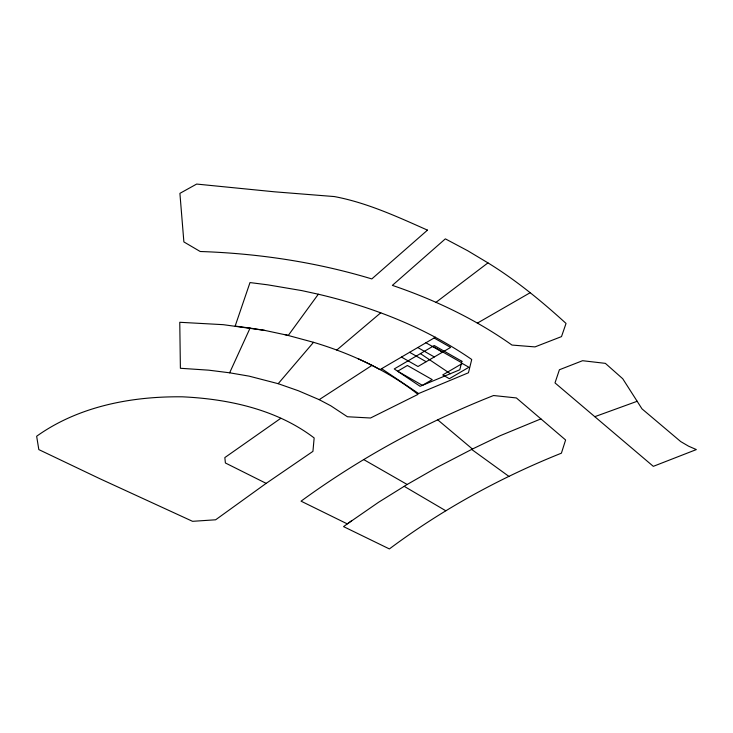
<?xml version="1.0" encoding="UTF-8"?>
<svg xmlns="http://www.w3.org/2000/svg" width="733" height="733" viewBox="0 0 733 733"><rect width="100%" height="100%" fill="white"/><g stroke="black" fill="none" stroke-linecap="round" stroke-linejoin="round"><path stroke-width="1.1" d="M264.586 330.363L223.263 324.673L179.768 322.282L180.391 368.278L208.777 370.174L229.64 372.804L250.072 328.091L264.586 330.363L288.271 335.43L318.324 294.217C372.712 306.925 425.607 327.614 471.731 359.491L468.442 372.767L418.625 393.539L381.618 368.69M229.64 372.804L249.147 376.148L278.183 383.689L313.532 342.311C336.511 349.183 358.968 358.089 380.015 369.615L435.466 337.189M336.759 350.062L380.775 312.78M435.961 302.353L487.958 262.881C516.105 280.18 541.669 301.226 566.041 323.436L561.505 336.603L534.998 346.901L511.973 345.06C475.479 319.176 434.651 299.76 392.366 285.375L445.352 238.857L467.755 250.768L487.958 262.881M351.666 520.714L343.557 526.615L389.379 548.935C442.109 509.536 500.318 477.586 561.405 453.177L565.61 439.983L516.371 397.937L493.538 395.527C425.314 422.474 360.315 457.905 301.052 501.161L347.295 523.884L378.668 502.206L407.154 484.476L436.914 467.443L472.419 449.027L437.638 419.762M266.161 483.368L312.936 451.363L314.155 437.949C276.79 409.435 228.577 398.972 182.398 396.819C131.711 396.205 78.532 406.284 36.65 436.245L38.822 449.595L99.752 478.667L192.55 521.319L215.639 519.789L266.161 483.368L225.398 462.981L224.839 457.575L280.812 418.286M278.183 383.689L298.386 390.762L319.185 399.659L372.007 365.373M477.348 323.134L530.197 292.696M540.908 418.891L500.144 435.714L471.631 449.402L508.949 476.413M594.811 416.674L637.16 401.29L641.989 408.858L680.71 441.578L688.534 446.159L696.35 449.576L653.314 466.344L555 382.91L559.407 369.753L582.561 360.709L605.357 363.357L622.738 378.741L637.16 401.29M250.072 328.091L235.156 326.075L249.999 282.571L267.71 284.825L301.739 290.589L318.324 294.217M284.661 334.514L313.532 342.311M319.185 399.659L330.812 405.807L347.396 416.747L370.522 418.002L417.993 394.391C399.751 379.859 379.309 368.387 358.144 358.73M434.101 337.986L450.63 347.405L417.993 366.5L401.464 357.072M432.882 346.333L461.561 362.679M425.937 342.76L442.475 352.179M417.783 347.534L434.312 356.953M409.619 352.307L426.157 361.726M363.825 459.646L407.154 484.476M404.195 486.327L445.783 510.754M420.44 353.618L450.337 373.702M461.9 361.287L459.811 369.753L420.101 386.309L394.244 368.937L434.257 345.527L461.9 361.287M427.486 230.135L371.805 278.925C316.125 262.112 258.282 253.426 200.201 251.501L183.882 241.927L179.906 193.356L196.655 184.065L274.509 191.808L334.321 196.563C366.857 202.647 397.378 216.748 427.486 230.135M407.411 365.483L397.625 371.21L422.419 385.338L432.213 379.612L407.411 365.483M462.303 363.486L442.723 374.939L449.338 378.704L468.918 367.251L462.303 363.486"/></g></svg>
